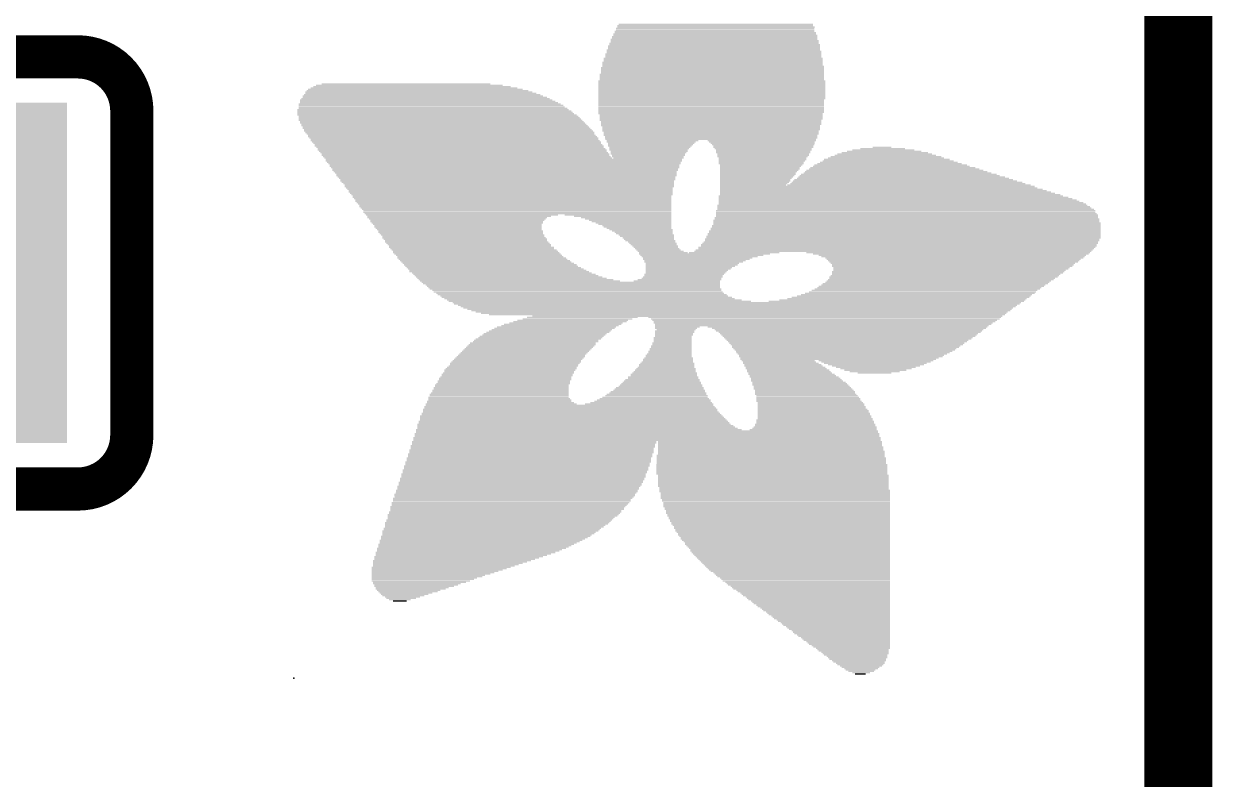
# Model space of a CAD drawing. Extents: x -11.4 to 33.1, y -5.3 to 41.1.
# Drawn here: x 20.07 to 25.65, y 13.62 to 17.17 of the extents above; entities that cross this region are included whole.
import ezdxf

# ---------------------------------------------------------------- set-up
doc = ezdxf.new("R2010")
doc.units = 0
for name, color, linetype in [('1', 12, 'CONTINUOUS'), ('16', 132, 'CONTINUOUS'), ('20', 53, 'CONTINUOUS'), ('21', 40, 'CONTINUOUS'), ('23', 40, 'CONTINUOUS'), ('47', 253, 'CONTINUOUS')]:
    doc.layers.add(name, color=color, linetype=linetype)

# ---------------------------------------------------------------- blocks, each defined once
blk = doc.blocks.new('RECT')
blk.add_solid([(-0.5, -0.5), (0.5, -0.5), (-0.5, 0.5), (0.5, 0.5)])

msp = doc.modelspace()

# ---------------------------------------------------------------- linework, layer by layer
at = {"layer": '1', "const_width": 0.254}
msp.add_lwpolyline([(25.527, 27.94), (25.527, 0)], dxfattribs=at)
at = {"layer": '16', "const_width": 0.254}
msp.add_lwpolyline([(25.527, 27.94), (25.527, 0)], dxfattribs=at)
at = {"layer": '20'}
msp.add_line((25.4, 2.54), (25.4, 25.4), dxfattribs=at)
at = {"layer": '21', "const_width": 0.2032}
for points in [[(16.256, 17.018), (20.32, 17.018)], [(20.574, 15.24), (20.574, 16.764)], [(20.32, 14.986), (16.256, 14.986)]]:
    msp.add_lwpolyline(points, dxfattribs=at)
at = {"layer": '21'}
for points, const_width in [([(20.574, 16.764, 0.4142), (20.32, 17.018)], 0.2032), ([(20.32, 17.0688, 1), (20.32, 16.9672)], 0.1016), ([(20.32, 16.9672, 1), (20.32, 17.0688)], 0.1016), ([(20.6248, 16.764, 1), (20.5232, 16.764)], 0.1016), ([(20.5232, 16.764, 1), (20.6248, 16.764)], 0.1016), ([(20.32, 14.986, 0.4142), (20.574, 15.24)], 0.2032), ([(20.6248, 15.24, 1), (20.5232, 15.24)], 0.1016), ([(20.5232, 15.24, 1), (20.6248, 15.24)], 0.1016), ([(20.32, 15.0368, 1), (20.32, 14.9352)], 0.1016), ([(20.32, 14.9352, 1), (20.32, 15.0368)], 0.1016)]:
    msp.add_lwpolyline(points, format="xyb", dxfattribs=dict(at, const_width=const_width))
at = {"layer": '23'}
msp.add_point((21.336, 14.097), dxfattribs=at)
at = {"layer": '47', "const_width": 0.13}
msp.add_lwpolyline([(25.4, 12.954), (25.4, 40.685)], dxfattribs=at)

# ---------------------------------------------------------------- block references
at = {"layer": '1', "xscale": 1.1684, "yscale": 1.6002}
msp.add_blockref('RECT', (19.685, 16.002), dxfattribs=at)
at = {"layer": '21'}
for p, xscale, yscale in [((23.3172, 17.164), 0.9208, 0.0063), ((23.3204, 17.1577), 0.9271, 0.0064), ((23.3204, 17.1704), 0.9144, 0.0064), ((23.3109, 17.1006), 0.9715, 0.0063), ((23.314, 17.1133), 0.9652, 0.0063), ((23.314, 17.1069), 0.9652, 0.0064), ((23.3141, 17.1259), 0.9525, 0.0063), ((23.3172, 17.1196), 0.9588, 0.0064), ((23.314, 17.1387), 0.9398, 0.0063), ((23.3172, 17.1323), 0.9462, 0.0064), ((23.3172, 17.1514), 0.9334, 0.0063), ((23.3172, 17.145), 0.9334, 0.0064), ((23.3077, 17.0497), 1.0033, 0.0063), ((23.3109, 17.0434), 1.0097, 0.0064), ((23.3109, 17.0688), 0.9969, 0.0064), ((23.3109, 17.0625), 0.9969, 0.0063), ((23.3109, 17.0561), 0.9969, 0.0064), ((23.314, 17.0752), 0.9906, 0.0063), ((23.3109, 17.0815), 0.9843, 0.0064), ((23.3141, 17.0942), 0.9779, 0.0064), ((23.3141, 17.0878), 0.9779, 0.0063), ((23.3045, 16.9926), 1.035, 0.0064), ((23.3045, 16.9863), 1.035, 0.0063), ((23.3077, 17.0116), 1.0287, 0.0063), ((23.3077, 17.0053), 1.0287, 0.0064), ((23.3077, 16.999), 1.0287, 0.0063), ((23.3077, 17.0307), 1.016, 0.0064), ((23.3077, 17.0244), 1.016, 0.0063), ((23.3077, 17.018), 1.016, 0.0064), ((23.3109, 17.0371), 1.0097, 0.0063), ((23.3013, 16.9354), 1.0541, 0.0063), ((23.3013, 16.9291), 1.0541, 0.0064), ((23.3045, 16.9672), 1.0478, 0.0064), ((23.3045, 16.9609), 1.0478, 0.0063), ((23.3045, 16.9545), 1.0478, 0.0064), ((23.3045, 16.9482), 1.0478, 0.0063), ((23.3045, 16.9418), 1.0478, 0.0064), ((23.3045, 16.9799), 1.035, 0.0064), ((23.3077, 16.9735), 1.0414, 0.0063), ((21.8917, 16.8783), 0.9271, 0.0064), ((21.8789, 16.8847), 0.8763, 0.0063), ((21.8631, 16.891), 0.7937, 0.0064), ((23.3013, 16.9037), 1.0668, 0.0064), ((23.3013, 16.8973), 1.0668, 0.0063), ((23.3013, 16.891), 1.0668, 0.0064), ((23.3013, 16.8847), 1.0668, 0.0063), ((23.3013, 16.8783), 1.0668, 0.0064), ((23.3013, 16.9228), 1.0541, 0.0063), ((23.3013, 16.9164), 1.0541, 0.0064), ((23.3013, 16.9101), 1.0541, 0.0063), ((21.9551, 16.8211), 1.1684, 0.0063), ((21.9425, 16.8339), 1.1303, 0.0063), ((21.952, 16.8275), 1.1493, 0.0064), ((21.9393, 16.8402), 1.1113, 0.0064), ((21.9234, 16.8529), 1.0668, 0.0064), ((21.9329, 16.8466), 1.0858, 0.0063), ((21.917, 16.8592), 1.0414, 0.0063), ((21.9075, 16.8656), 1.0096, 0.0064), ((21.9012, 16.872), 0.9715, 0.0063), ((23.3013, 16.872), 1.0668, 0.0063), ((23.3013, 16.8656), 1.0668, 0.0064), ((23.3013, 16.8592), 1.0668, 0.0063), ((23.3013, 16.8529), 1.0668, 0.0064), ((23.3013, 16.8466), 1.0668, 0.0063), ((23.3013, 16.8402), 1.0668, 0.0064), ((23.3013, 16.8339), 1.0668, 0.0063), ((23.3013, 16.8275), 1.0668, 0.0064), ((23.3013, 16.8211), 1.0668, 0.0063), ((21.9964, 16.764), 1.289, 0.0064), ((21.9901, 16.7704), 1.2763, 0.0063), ((21.9742, 16.7958), 1.2319, 0.0063), ((21.9805, 16.7894), 1.2446, 0.0064), ((21.9837, 16.783), 1.251, 0.0063), ((21.9901, 16.7767), 1.2637, 0.0064), ((21.9583, 16.8148), 1.1874, 0.0064), ((21.971, 16.8021), 1.2128, 0.0064), ((21.9647, 16.8085), 1.2001, 0.0063), ((23.2981, 16.8148), 1.0605, 0.0064), ((23.2981, 16.8085), 1.0605, 0.0063), ((23.2981, 16.8021), 1.0605, 0.0064), ((23.2981, 16.7958), 1.0605, 0.0063), ((23.2981, 16.7894), 1.0605, 0.0064), ((23.2981, 16.783), 1.0605, 0.0063), ((23.2981, 16.7767), 1.0605, 0.0064), ((23.2981, 16.7704), 1.0605, 0.0063), ((23.2981, 16.764), 1.0605, 0.0064), ((21.9996, 16.7577), 1.2954, 0.0063), ((22.0091, 16.7449), 1.3144, 0.0063), ((22.0028, 16.7513), 1.3017, 0.0064), ((22.0155, 16.7386), 1.3145, 0.0064), ((22.0186, 16.7323), 1.3208, 0.0063), ((22.0218, 16.7259), 1.3272, 0.0064), ((22.025, 16.7196), 1.3335, 0.0063), ((22.0313, 16.7132), 1.3335, 0.0064), ((22.0345, 16.7068), 1.3398, 0.0063), ((23.2981, 16.7577), 1.0605, 0.0063), ((23.295, 16.7513), 1.0541, 0.0064), ((23.2981, 16.7449), 1.0477, 0.0063), ((23.2981, 16.7386), 1.0477, 0.0064), ((23.2981, 16.7323), 1.0477, 0.0063), ((23.2981, 16.7259), 1.0477, 0.0064), ((23.295, 16.7196), 1.0414, 0.0063), ((23.2981, 16.7132), 1.0351, 0.0064), ((23.2981, 16.7068), 1.0351, 0.0063), ((22.044, 16.6942), 1.3462, 0.0063), ((22.0409, 16.7005), 1.3399, 0.0064), ((22.0504, 16.6878), 1.3462, 0.0064), ((22.0536, 16.6815), 1.3525, 0.0063), ((22.0599, 16.6751), 1.3526, 0.0064), ((22.0631, 16.6687), 1.3589, 0.0063), ((22.0694, 16.6624), 1.3589, 0.0064), ((22.0726, 16.6561), 1.3526, 0.0063), ((22.079, 16.6497), 1.3525, 0.0064), ((23.2981, 16.7005), 1.0351, 0.0064), ((23.295, 16.6942), 1.0287, 0.0063), ((23.2981, 16.6878), 1.0223, 0.0064), ((23.2981, 16.6815), 1.0223, 0.0063), ((23.2981, 16.6751), 1.0223, 0.0064), ((23.295, 16.6687), 1.016, 0.0063), ((23.2981, 16.6624), 1.0097, 0.0064), ((23.2981, 16.6561), 1.0097, 0.0063), ((23.295, 16.6497), 1.0033, 0.0064), ((22.0822, 16.6434), 1.3589, 0.0063), ((22.0885, 16.637), 1.3589, 0.0064), ((22.0917, 16.6306), 1.3525, 0.0063), ((22.0949, 16.6243), 1.3589, 0.0064), ((22.1012, 16.618), 1.3589, 0.0063), ((22.1044, 16.6116), 1.3525, 0.0064), ((22.1107, 16.6053), 1.3526, 0.0063), ((22.1138, 16.5989), 1.3589, 0.0064), ((23.2981, 16.6434), 0.9969, 0.0063), ((23.2981, 16.637), 0.9969, 0.0064), ((23.295, 16.6306), 0.9906, 0.0063), ((23.0219, 16.6243), 0.4318, 0.0064), ((23.0156, 16.618), 0.4191, 0.0063), ((23.0156, 16.6116), 0.4064, 0.0064), ((23.0124, 16.6053), 0.4, 0.0063), ((23.0093, 16.5989), 0.3937, 0.0064), ((23.5363, 16.6243), 0.508, 0.0064), ((23.5363, 16.618), 0.4953, 0.0063), ((23.5395, 16.6116), 0.4889, 0.0064), ((23.5426, 16.6053), 0.4826, 0.0063), ((23.5427, 16.5989), 0.4699, 0.0064), ((22.1171, 16.5925), 1.3525, 0.0063), ((22.1234, 16.5862), 1.3526, 0.0064), ((22.1266, 16.5799), 1.3589, 0.0063), ((22.1298, 16.5735), 1.3525, 0.0064), ((22.1361, 16.5672), 1.3526, 0.0063), ((22.1425, 16.5608), 1.3525, 0.0064), ((22.1425, 16.5544), 1.3525, 0.0063), ((22.1488, 16.5481), 1.3526, 0.0064), ((22.1552, 16.5418), 1.3525, 0.0063), ((23.0092, 16.5925), 0.381, 0.0063), ((23.0061, 16.5862), 0.3747, 0.0064), ((23.0029, 16.5799), 0.3683, 0.0063), ((23.0029, 16.5672), 0.3556, 0.0063), ((22.9997, 16.5608), 0.3492, 0.0064), ((23.0061, 16.5735), 0.3619, 0.0064), ((22.9997, 16.5481), 0.3366, 0.0064), ((23.0029, 16.5544), 0.3429, 0.0063), ((23.0029, 16.5418), 0.3302, 0.0063), ((23.5427, 16.5925), 0.4699, 0.0063), ((23.5426, 16.5862), 0.4572, 0.0064), ((23.5458, 16.5799), 0.4508, 0.0063), ((23.5427, 16.5735), 0.4445, 0.0064), ((23.5427, 16.5672), 0.4445, 0.0063), ((23.5426, 16.5608), 0.4318, 0.0064), ((23.5426, 16.5544), 0.4318, 0.0063), ((23.5395, 16.5481), 0.4255, 0.0064), ((23.5395, 16.5418), 0.4127, 0.0063), ((24.1205, 16.5418), 0.5461, 0.0063), ((24.1205, 16.5481), 0.5207, 0.0064), ((24.1173, 16.5544), 0.4762, 0.0063), ((24.1142, 16.5608), 0.4445, 0.0064), ((24.1141, 16.5672), 0.4064, 0.0063), ((24.111, 16.5735), 0.3493, 0.0064), ((24.1078, 16.5799), 0.2921, 0.0063), ((24.1046, 16.5862), 0.2096, 0.0064), ((24.1014, 16.5925), 0.0889, 0.0063), ((22.3234, 16.5354), 1.6764, 0.0064), ((22.3234, 16.5291), 1.6764, 0.0063), ((22.3235, 16.5227), 1.6637, 0.0064), ((22.3266, 16.5163), 1.6574, 0.0063), ((22.3266, 16.51), 1.6446, 0.0064), ((22.3266, 16.5037), 1.6446, 0.0063), ((22.3298, 16.4973), 1.6383, 0.0064), ((22.3298, 16.491), 1.6256, 0.0063), ((22.3298, 16.4846), 1.6256, 0.0064), ((23.5395, 16.5354), 0.4127, 0.0064), ((23.5363, 16.5291), 0.4064, 0.0063), ((23.5331, 16.5227), 0.4, 0.0064), ((23.5331, 16.5163), 0.4, 0.0063), ((23.5331, 16.51), 0.3874, 0.0064), ((23.5299, 16.5037), 0.381, 0.0063), ((23.5267, 16.4973), 0.3747, 0.0064), ((23.5267, 16.491), 0.3747, 0.0063), ((23.5236, 16.4846), 0.3683, 0.0064), ((24.1618, 16.4846), 0.8319, 0.0064), ((24.1586, 16.491), 0.8001, 0.0063), ((24.1523, 16.4973), 0.7747, 0.0064), ((24.1459, 16.5037), 0.7366, 0.0063), ((24.1427, 16.51), 0.7176, 0.0064), ((24.1364, 16.5163), 0.6795, 0.0063), ((24.1332, 16.5227), 0.6477, 0.0064), ((24.13, 16.5291), 0.616, 0.0063), ((24.1237, 16.5354), 0.5905, 0.0064), ((22.3298, 16.4782), 1.6129, 0.0063), ((22.333, 16.4719), 1.6065, 0.0064), ((22.3361, 16.4656), 1.6002, 0.0063), ((22.3361, 16.4592), 1.6002, 0.0064), ((22.3361, 16.4529), 1.5875, 0.0063), ((22.3393, 16.4465), 1.5812, 0.0064), ((22.3425, 16.4401), 1.5748, 0.0063), ((22.3393, 16.4338), 1.5684, 0.0064), ((22.3424, 16.4275), 1.5621, 0.0063), ((23.5204, 16.4782), 0.362, 0.0063), ((23.5172, 16.4719), 0.3556, 0.0064), ((23.5172, 16.4656), 0.3556, 0.0063), ((23.5141, 16.4592), 0.3493, 0.0064), ((23.5109, 16.4529), 0.3429, 0.0063), ((23.5077, 16.4465), 0.3366, 0.0064), ((23.5045, 16.4401), 0.3302, 0.0063), ((23.5045, 16.4338), 0.3302, 0.0064), ((23.5014, 16.4275), 0.3239, 0.0063), ((24.2189, 16.4275), 1.0858, 0.0063), ((24.2094, 16.4338), 1.0541, 0.0064), ((24.2031, 16.4401), 1.0287, 0.0063), ((24.1999, 16.4465), 0.9969, 0.0064), ((24.1935, 16.4529), 0.9716, 0.0063), ((24.184, 16.4592), 0.9398, 0.0064), ((24.1808, 16.4656), 0.9208, 0.0063), ((24.1745, 16.4719), 0.8827, 0.0064), ((24.1681, 16.4782), 0.8572, 0.0063), ((22.3457, 16.4211), 1.5557, 0.0064), ((22.3488, 16.4148), 1.5494, 0.0063), ((22.3488, 16.4084), 1.5494, 0.0064), ((22.3489, 16.402), 1.5367, 0.0063), ((22.352, 16.3957), 1.5304, 0.0064), ((22.3552, 16.3894), 1.524, 0.0063), ((22.3552, 16.383), 1.524, 0.0064), ((22.3584, 16.3767), 1.5177, 0.0063), ((22.3616, 16.3703), 1.5113, 0.0064), ((23.4982, 16.4211), 0.3175, 0.0064), ((23.495, 16.4148), 0.3112, 0.0063), ((24.0792, 16.4084), 1.4796, 0.0064), ((24.0856, 16.402), 1.4923, 0.0063), ((24.0983, 16.3957), 1.5177, 0.0064), ((24.1078, 16.3894), 1.5367, 0.0063), ((24.1173, 16.383), 1.5558, 0.0064), ((24.1268, 16.3767), 1.5748, 0.0063), ((24.1395, 16.3703), 1.6002, 0.0064), ((24.2284, 16.4148), 1.143, 0.0063), ((24.222, 16.4211), 1.1049, 0.0064), ((22.3615, 16.3639), 1.4986, 0.0063), ((22.3615, 16.3576), 1.4986, 0.0064), ((22.3647, 16.3513), 1.4922, 0.0063), ((22.3679, 16.3449), 1.4859, 0.0064), ((22.3679, 16.3386), 1.4859, 0.0063), ((22.3711, 16.3322), 1.4795, 0.0064), ((22.3742, 16.3258), 1.4732, 0.0063), ((22.3774, 16.3195), 1.4668, 0.0064), ((24.1967, 16.3195), 1.7399, 0.0064), ((24.1427, 16.3639), 1.6192, 0.0063), ((24.1554, 16.3576), 1.6446, 0.0064), ((24.165, 16.3513), 1.6637, 0.0063), ((24.1745, 16.3449), 1.6827, 0.0064), ((24.1808, 16.3386), 1.6954, 0.0063), ((24.1904, 16.3322), 1.7145, 0.0064), ((24.1967, 16.3258), 1.7272, 0.0063), ((22.3774, 16.3132), 1.4668, 0.0063), ((22.3805, 16.3068), 1.4605, 0.0064), ((22.3838, 16.3005), 1.4541, 0.0063), ((22.3869, 16.2941), 1.4478, 0.0064), ((22.3869, 16.2877), 1.4478, 0.0063), ((22.3901, 16.2814), 1.4414, 0.0064), ((22.1266, 16.2751), 0.9017, 0.0063), ((22.1139, 16.2687), 0.8636, 0.0064), ((22.1044, 16.2624), 0.8445, 0.0063), ((22.86, 16.2751), 0.5016, 0.0063), ((22.8822, 16.2687), 0.4572, 0.0064), ((22.8981, 16.2624), 0.4254, 0.0063), ((24.2157, 16.2624), 1.8034, 0.0063), ((24.2157, 16.2814), 1.7907, 0.0064), ((24.2126, 16.2941), 1.7843, 0.0064), ((24.2126, 16.2877), 1.7843, 0.0063), ((24.2189, 16.2751), 1.797, 0.0063), ((24.2189, 16.2687), 1.797, 0.0064), ((24.203, 16.3132), 1.7526, 0.0063), ((24.2062, 16.3068), 1.759, 0.0064), ((24.2126, 16.3005), 1.7717, 0.0063), ((22.1044, 16.256), 0.8319, 0.0064), ((22.1044, 16.2496), 0.8191, 0.0063), ((22.1012, 16.2433), 0.8128, 0.0064), ((22.1044, 16.237), 0.8065, 0.0063), ((22.1044, 16.2306), 0.7937, 0.0064), ((22.1075, 16.2243), 0.7874, 0.0063), ((22.1075, 16.2179), 0.7874, 0.0064), ((22.1107, 16.2115), 0.781, 0.0063), ((22.1138, 16.2052), 0.7747, 0.0064), ((22.9076, 16.256), 0.4064, 0.0064), ((22.9171, 16.2496), 0.3873, 0.0063), ((22.9235, 16.2433), 0.3746, 0.0064), ((22.933, 16.237), 0.3556, 0.0063), ((22.9394, 16.2306), 0.3429, 0.0064), ((22.9489, 16.2243), 0.3238, 0.0063), ((22.952, 16.2179), 0.3175, 0.0064), ((22.9584, 16.2115), 0.3048, 0.0063), ((22.968, 16.2052), 0.2985, 0.0064), ((24.2126, 16.2115), 1.8351, 0.0063), ((24.2126, 16.2052), 1.8351, 0.0064), ((24.2157, 16.2243), 1.8288, 0.0063), ((24.2157, 16.2179), 1.8288, 0.0064), ((24.2157, 16.2496), 1.8161, 0.0063), ((24.2157, 16.2433), 1.8161, 0.0064), ((24.2189, 16.237), 1.8224, 0.0063), ((24.2189, 16.2306), 1.8224, 0.0064), ((24.2189, 16.256), 1.8098, 0.0064), ((22.1203, 16.1989), 0.7747, 0.0063), ((22.1203, 16.1925), 0.7747, 0.0064), ((22.1234, 16.1862), 0.7684, 0.0063), ((22.1298, 16.1798), 0.7683, 0.0064), ((22.1329, 16.1735), 0.762, 0.0063), ((22.1361, 16.1671), 0.7684, 0.0064), ((22.1425, 16.1608), 0.7683, 0.0063), ((22.1456, 16.1544), 0.762, 0.0064), ((22.1488, 16.1481), 0.7684, 0.0063), ((22.9743, 16.1989), 0.2858, 0.0063), ((22.9807, 16.1925), 0.2731, 0.0064), ((22.9839, 16.1862), 0.2667, 0.0063), ((22.9933, 16.1798), 0.2603, 0.0064), ((22.9965, 16.1735), 0.254, 0.0063), ((23.0029, 16.1671), 0.2413, 0.0064), ((23.0061, 16.1608), 0.2349, 0.0063), ((23.0124, 16.1544), 0.235, 0.0064), ((23.0188, 16.1481), 0.2223, 0.0063), ((24.1903, 16.1481), 1.8542, 0.0063), ((24.1967, 16.1608), 1.8542, 0.0063), ((24.1967, 16.1544), 1.8542, 0.0064), ((24.203, 16.1735), 1.8542, 0.0063), ((24.203, 16.1671), 1.8542, 0.0064), ((24.2062, 16.1862), 1.8478, 0.0063), ((24.2062, 16.1798), 1.8478, 0.0064), ((24.2094, 16.1989), 1.8415, 0.0063), ((24.2094, 16.1925), 1.8415, 0.0064), ((22.1552, 16.1417), 0.7683, 0.0064), ((22.1615, 16.1354), 0.7684, 0.0063), ((22.1647, 16.129), 0.762, 0.0064), ((22.1711, 16.1227), 0.7747, 0.0063), ((22.1742, 16.1163), 0.7684, 0.0064), ((22.1837, 16.11), 0.7747, 0.0063), ((22.19, 16.1036), 0.7747, 0.0064), ((22.1933, 16.0973), 0.7811, 0.0063), ((22.1996, 16.0909), 0.781, 0.0064), ((23.0251, 16.1417), 0.2222, 0.0064), ((23.0282, 16.1354), 0.2159, 0.0063), ((23.0347, 16.129), 0.2159, 0.0064), ((23.0378, 16.1227), 0.2096, 0.0063), ((23.0442, 16.1163), 0.2095, 0.0064), ((23.0505, 16.11), 0.2096, 0.0063), ((23.0601, 16.1036), 0.2159, 0.0064), ((23.0727, 16.0973), 0.2286, 0.0063), ((23.2664, 16.0909), 0.616, 0.0064), ((23.4061, 16.0973), 0.4254, 0.0063), ((24.1523, 16.1036), 1.8669, 0.0064), ((24.1586, 16.11), 1.8669, 0.0063), ((24.1713, 16.1227), 1.8669, 0.0063), ((24.1681, 16.1163), 1.8606, 0.0064), ((24.1808, 16.1354), 1.8606, 0.0063), ((24.1808, 16.129), 1.8606, 0.0064), ((24.1872, 16.1417), 1.8605, 0.0064), ((24.4125, 16.0973), 1.3335, 0.0063), ((24.4253, 16.0909), 1.2954, 0.0064), ((22.206, 16.0846), 0.7811, 0.0063), ((22.2123, 16.0782), 0.781, 0.0064), ((22.2187, 16.0719), 0.7937, 0.0063), ((22.225, 16.0655), 0.7938, 0.0064), ((22.2346, 16.0592), 0.8001, 0.0063), ((22.2409, 16.0528), 0.8001, 0.0064), ((22.2504, 16.0465), 0.8064, 0.0063), ((22.2599, 16.0401), 0.8128, 0.0064), ((23.2537, 16.0846), 0.5778, 0.0063), ((23.2442, 16.0782), 0.5461, 0.0064), ((23.2283, 16.0655), 0.5016, 0.0064), ((23.2347, 16.0719), 0.5143, 0.0063), ((23.2219, 16.0592), 0.4763, 0.0063), ((23.2156, 16.0528), 0.4636, 0.0064), ((23.2093, 16.0465), 0.4381, 0.0063), ((23.2061, 16.0401), 0.4318, 0.0064), ((24.4317, 16.0846), 1.2573, 0.0063), ((24.4348, 16.0782), 1.2382, 0.0064), ((24.4412, 16.0719), 1.2129, 0.0063), ((24.438, 16.0655), 1.1938, 0.0064), ((24.438, 16.0592), 1.1811, 0.0063), ((24.438, 16.0528), 1.1684, 0.0064), ((24.4348, 16.0465), 1.1494, 0.0063), ((24.4348, 16.0401), 1.1366, 0.0064), ((22.2663, 16.0338), 0.8128, 0.0063), ((22.2758, 16.0274), 0.8192, 0.0064), ((22.2854, 16.0211), 0.8255, 0.0063), ((22.2949, 16.0147), 0.8319, 0.0064), ((22.3012, 16.0084), 0.8446, 0.0063), ((22.3139, 16.002), 0.8446, 0.0064), ((22.3266, 15.9957), 0.8572, 0.0063), ((22.3361, 15.9893), 0.8636, 0.0064), ((22.3489, 15.983), 0.8763, 0.0063), ((23.1648, 15.983), 0.3746, 0.0063), ((23.1712, 15.9957), 0.3747, 0.0063), ((23.168, 15.9893), 0.3683, 0.0064), ((23.1838, 16.0147), 0.3873, 0.0064), ((23.1998, 16.0338), 0.4191, 0.0063), ((23.1934, 16.0274), 0.4064, 0.0064), ((23.1902, 16.0211), 0.4, 0.0063), ((23.1807, 16.0084), 0.381, 0.0063), ((23.1775, 16.002), 0.3746, 0.0064), ((24.3904, 15.983), 1.0731, 0.0063), ((24.3967, 15.9893), 1.0732, 0.0064), ((24.4126, 16.0084), 1.0922, 0.0063), ((24.4094, 16.002), 1.0858, 0.0064), ((24.4317, 16.0338), 1.1303, 0.0063), ((24.4031, 15.9957), 1.0731, 0.0063), ((24.4285, 16.0274), 1.1113, 0.0064), ((24.4253, 16.0211), 1.1049, 0.0063), ((24.4189, 16.0147), 1.0922, 0.0064), ((22.3615, 15.9766), 0.889, 0.0064), ((22.3806, 15.9703), 0.9144, 0.0063), ((22.3996, 15.9639), 0.9398, 0.0064), ((22.6378, 15.9576), 1.4033, 0.0063), ((22.6409, 15.9512), 1.397, 0.0064), ((22.6472, 15.9449), 1.3843, 0.0063), ((22.6505, 15.9385), 1.3779, 0.0064), ((22.6536, 15.9322), 1.3716, 0.0063), ((22.66, 15.9258), 1.3716, 0.0064), ((23.1362, 15.9639), 0.4064, 0.0064), ((23.149, 15.9703), 0.3937, 0.0063), ((23.1585, 15.9766), 0.3747, 0.0064), ((24.3142, 15.9258), 1.0605, 0.0064), ((24.3237, 15.9322), 1.0541, 0.0063), ((24.3332, 15.9385), 1.0604, 0.0064), ((24.3428, 15.9449), 1.0541, 0.0063), ((24.3523, 15.9512), 1.0605, 0.0064), ((24.3618, 15.9576), 1.0541, 0.0063), ((24.3681, 15.9639), 1.0541, 0.0064), ((24.3777, 15.9703), 1.0605, 0.0063), ((24.384, 15.9766), 1.0604, 0.0064), ((22.6664, 15.9195), 1.3589, 0.0063), ((22.6727, 15.9131), 1.3589, 0.0064), ((22.6822, 15.9068), 1.3526, 0.0063), ((22.6918, 15.9004), 1.3589, 0.0064), ((22.7013, 15.8941), 1.3525, 0.0063), ((22.714, 15.8877), 1.3653, 0.0064), ((22.7266, 15.8814), 1.3653, 0.0063), ((22.7489, 15.875), 1.3843, 0.0064), ((22.7743, 15.8687), 1.4224, 0.0063), ((24.1681, 15.8687), 1.2002, 0.0063), ((24.1967, 15.875), 1.1557, 0.0064), ((24.2189, 15.8814), 1.124, 0.0063), ((24.2348, 15.8877), 1.1176, 0.0064), ((24.2507, 15.8941), 1.0985, 0.0063), ((24.2634, 15.9004), 1.0859, 0.0064), ((24.2793, 15.9068), 1.0795, 0.0063), ((24.2919, 15.9131), 1.0668, 0.0064), ((24.3015, 15.9195), 1.0605, 0.0063), ((23.4188, 15.8623), 2.6734, 0.0064), ((23.4188, 15.8559), 2.6606, 0.0063), ((23.422, 15.8496), 2.6289, 0.0064), ((23.4252, 15.8433), 2.6099, 0.0063), ((23.4252, 15.8369), 2.5845, 0.0064), ((23.4315, 15.8306), 2.559, 0.0063), ((23.4379, 15.8242), 2.5337, 0.0064), ((23.4411, 15.8178), 2.5019, 0.0063), ((23.4505, 15.8115), 2.4701, 0.0064), ((23.4665, 15.8052), 2.4257, 0.0063), ((22.5997, 15.7607), 0.5525, 0.0064), ((22.6155, 15.7671), 0.5334, 0.0063), ((22.6346, 15.7734), 0.5334, 0.0064), ((22.6472, 15.7797), 0.5207, 0.0063), ((22.6695, 15.7861), 0.5144, 0.0064), ((22.6918, 15.7925), 0.5207, 0.0063), ((23.5617, 15.7988), 2.2098, 0.0064), ((23.8316, 15.7925), 1.6573, 0.0063), ((23.8347, 15.7861), 1.6383, 0.0064), ((23.8316, 15.7797), 1.6193, 0.0063), ((23.8252, 15.7671), 1.5938, 0.0063), ((23.8316, 15.7734), 1.6065, 0.0064), ((23.8252, 15.7607), 1.5812, 0.0064), ((22.5012, 15.7035), 0.5842, 0.0063), ((22.5108, 15.7099), 0.5779, 0.0064), ((22.5171, 15.7163), 0.5778, 0.0063), ((22.5298, 15.7226), 0.5778, 0.0064), ((22.5394, 15.729), 0.5715, 0.0063), ((22.5489, 15.7353), 0.5651, 0.0064), ((22.5616, 15.7416), 0.5651, 0.0063), ((22.5711, 15.748), 0.5588, 0.0064), ((22.587, 15.7544), 0.5525, 0.0063), ((23.8189, 15.7544), 1.5685, 0.0063), ((23.1394, 15.748), 0.2096, 0.0064), ((23.1331, 15.7416), 0.1969, 0.0063), ((23.1267, 15.729), 0.1842, 0.0063), ((23.1267, 15.7226), 0.1842, 0.0064), ((23.1235, 15.7163), 0.1778, 0.0063), ((23.1235, 15.7099), 0.1778, 0.0064), ((23.1204, 15.7035), 0.1715, 0.0063), ((23.1331, 15.7353), 0.1841, 0.0064), ((23.9395, 15.748), 1.3144, 0.0064), ((23.9459, 15.7416), 1.2891, 0.0063), ((23.9459, 15.7353), 1.2637, 0.0064), ((23.9459, 15.729), 1.2509, 0.0063), ((23.949, 15.7226), 1.2319, 0.0064), ((23.9459, 15.7163), 1.2129, 0.0063), ((23.9459, 15.7099), 1.2001, 0.0064), ((23.9459, 15.7035), 1.1875, 0.0063), ((22.4378, 15.6464), 0.5969, 0.0064), ((22.4441, 15.6528), 0.5969, 0.0063), ((22.4505, 15.6591), 0.5969, 0.0064), ((22.4567, 15.6654), 0.5969, 0.0063), ((22.46, 15.6718), 0.5905, 0.0064), ((22.4727, 15.6782), 0.5905, 0.0063), ((22.4758, 15.6845), 0.5842, 0.0064), ((22.4854, 15.6909), 0.5905, 0.0063), ((22.4949, 15.6972), 0.5842, 0.0064), ((23.1076, 15.6464), 0.1969, 0.0064), ((23.1109, 15.6591), 0.1905, 0.0064), ((23.1109, 15.6528), 0.1905, 0.0063), ((23.114, 15.6718), 0.1842, 0.0064), ((23.114, 15.6654), 0.1842, 0.0063), ((23.1172, 15.6972), 0.1778, 0.0064), ((23.1172, 15.6909), 0.1778, 0.0063), ((23.1172, 15.6845), 0.1778, 0.0064), ((23.1172, 15.6782), 0.1778, 0.0063), ((23.9427, 15.6972), 1.1684, 0.0064), ((23.9427, 15.6909), 1.1557, 0.0063), ((23.9395, 15.6845), 1.1366, 0.0064), ((23.9395, 15.6782), 1.124, 0.0063), ((23.9364, 15.6718), 1.1049, 0.0064), ((23.9363, 15.6654), 1.0922, 0.0063), ((23.93, 15.6528), 1.0668, 0.0063), ((23.9332, 15.6591), 1.0731, 0.0064), ((23.9268, 15.6464), 1.0478, 0.0064), ((22.3838, 15.5893), 0.6033, 0.0063), ((22.3901, 15.5956), 0.6032, 0.0064), ((22.3965, 15.602), 0.6033, 0.0063), ((22.4028, 15.6083), 0.6032, 0.0064), ((22.406, 15.6147), 0.5969, 0.0063), ((22.4123, 15.621), 0.5969, 0.0064), ((22.4186, 15.6274), 0.5969, 0.0063), ((22.4251, 15.6337), 0.5969, 0.0064), ((22.4314, 15.6401), 0.5969, 0.0063), ((23.095, 15.5956), 0.2349, 0.0064), ((23.095, 15.5893), 0.2349, 0.0063), ((23.0981, 15.602), 0.2286, 0.0063), ((23.0982, 15.6147), 0.2159, 0.0063), ((23.0982, 15.6083), 0.2159, 0.0064), ((23.1013, 15.621), 0.2096, 0.0064), ((23.1045, 15.6337), 0.2032, 0.0064), ((23.1045, 15.6274), 0.2032, 0.0063), ((23.1076, 15.6401), 0.1969, 0.0063), ((23.9268, 15.6401), 1.035, 0.0063), ((23.9236, 15.6337), 1.016, 0.0064), ((23.9173, 15.6274), 1.0033, 0.0063), ((23.9141, 15.621), 0.9842, 0.0064), ((23.9109, 15.6147), 0.9652, 0.0063), ((23.9078, 15.6083), 0.9589, 0.0064), ((23.9014, 15.602), 0.9334, 0.0063), ((23.8951, 15.5956), 0.9207, 0.0064), ((23.6125, 15.5893), 0.3429, 0.0063), ((24.0729, 15.5893), 0.5397, 0.0063), ((22.3457, 15.5321), 0.6159, 0.0064), ((22.352, 15.5448), 0.616, 0.0064), ((22.3488, 15.5385), 0.6096, 0.0063), ((22.3584, 15.5512), 0.6159, 0.0063), ((22.3615, 15.5575), 0.6096, 0.0064), ((22.3679, 15.5639), 0.6096, 0.0063), ((22.3742, 15.5766), 0.6096, 0.0063), ((22.3711, 15.5702), 0.6033, 0.0064), ((22.3806, 15.5829), 0.6096, 0.0064), ((23.0791, 15.5321), 0.3048, 0.0064), ((23.0791, 15.5385), 0.2921, 0.0063), ((23.0823, 15.5448), 0.2857, 0.0064), ((23.0854, 15.5512), 0.2794, 0.0063), ((23.0855, 15.5575), 0.2667, 0.0064), ((23.0886, 15.5702), 0.2604, 0.0064), ((23.0886, 15.5639), 0.2604, 0.0063), ((23.0918, 15.5766), 0.254, 0.0063), ((23.0918, 15.5829), 0.2413, 0.0064), ((23.6189, 15.5829), 0.3429, 0.0064), ((23.6252, 15.5766), 0.3556, 0.0063), ((23.6347, 15.5702), 0.362, 0.0064), ((23.6379, 15.5639), 0.3683, 0.0063), ((23.6474, 15.5575), 0.3746, 0.0064), ((23.6506, 15.5512), 0.381, 0.0063), ((23.6601, 15.5448), 0.3874, 0.0064), ((23.6633, 15.5385), 0.3937, 0.0063), ((23.6697, 15.5321), 0.3937, 0.0064), ((24.0729, 15.5829), 0.5143, 0.0064), ((24.0697, 15.5766), 0.4826, 0.0063), ((24.0729, 15.5702), 0.4509, 0.0064), ((24.0729, 15.5639), 0.4127, 0.0063), ((24.0729, 15.5575), 0.3747, 0.0064), ((24.0729, 15.5512), 0.3365, 0.0063), ((24.0697, 15.5448), 0.2921, 0.0064), ((24.0665, 15.5385), 0.235, 0.0063), ((24.0665, 15.5321), 0.1588, 0.0064), ((22.3203, 15.4813), 0.6287, 0.0064), ((22.3235, 15.494), 0.6223, 0.0064), ((22.3235, 15.4877), 0.6223, 0.0063), ((22.3298, 15.5067), 0.6223, 0.0064), ((22.3298, 15.5004), 0.6223, 0.0063), ((22.333, 15.5131), 0.6159, 0.0063), ((22.3393, 15.5258), 0.616, 0.0063), ((22.3393, 15.5194), 0.616, 0.0064), ((23.0632, 15.4813), 0.3746, 0.0064), ((23.0663, 15.4877), 0.3683, 0.0063), ((23.0664, 15.494), 0.3556, 0.0064), ((23.0695, 15.5004), 0.3493, 0.0063), ((23.0727, 15.5131), 0.3302, 0.0063), ((23.0727, 15.5067), 0.3302, 0.0064), ((23.0759, 15.5258), 0.3112, 0.0063), ((23.0759, 15.5194), 0.3112, 0.0064), ((23.676, 15.5258), 0.4064, 0.0063), ((23.6823, 15.5194), 0.4064, 0.0064), ((23.6887, 15.5131), 0.4191, 0.0063), ((23.6951, 15.5067), 0.4191, 0.0064), ((23.6982, 15.5004), 0.4254, 0.0063), ((23.7014, 15.494), 0.4318, 0.0064), ((23.7109, 15.4877), 0.4382, 0.0063), ((23.7141, 15.4813), 0.4445, 0.0064), ((22.3012, 15.4305), 0.654, 0.0064), ((22.3012, 15.4242), 0.654, 0.0063), ((22.3043, 15.4369), 0.6477, 0.0063), ((22.3076, 15.4496), 0.6413, 0.0063), ((22.3076, 15.4432), 0.6413, 0.0064), ((22.3107, 15.4623), 0.635, 0.0063), ((22.3107, 15.4559), 0.635, 0.0064), ((22.3139, 15.475), 0.6286, 0.0063), ((22.3139, 15.4686), 0.6286, 0.0064), ((23.041, 15.4242), 0.4826, 0.0063), ((23.041, 15.4305), 0.4699, 0.0064), ((23.0473, 15.4369), 0.4572, 0.0063), ((23.0474, 15.4432), 0.4445, 0.0064), ((23.0537, 15.4496), 0.4318, 0.0063), ((23.0537, 15.4559), 0.4191, 0.0064), ((23.0569, 15.4623), 0.4127, 0.0063), ((23.0601, 15.4686), 0.3937, 0.0064), ((23.0632, 15.475), 0.3874, 0.0063), ((23.7172, 15.475), 0.4509, 0.0063), ((23.7236, 15.4686), 0.4508, 0.0064), ((23.7268, 15.4623), 0.4572, 0.0063), ((23.73, 15.4559), 0.4635, 0.0064), ((23.7363, 15.4496), 0.4636, 0.0063), ((23.7395, 15.4432), 0.4699, 0.0064), ((23.7395, 15.4369), 0.4699, 0.0063), ((23.7427, 15.4305), 0.4763, 0.0064), ((23.749, 15.4242), 0.4762, 0.0063), ((22.6314, 15.3734), 1.3652, 0.0063), ((22.6346, 15.367), 1.3716, 0.0064), ((22.3107, 15.3861), 0.7112, 0.0063), ((22.6314, 15.3797), 1.3526, 0.0064), ((22.3012, 15.3988), 0.6794, 0.0063), ((22.3076, 15.3924), 0.6921, 0.0064), ((22.298, 15.4178), 0.6604, 0.0064), ((22.3012, 15.4115), 0.6668, 0.0063), ((22.3043, 15.4051), 0.6731, 0.0064), ((23.0061, 15.3861), 0.6033, 0.0063), ((23.0156, 15.3924), 0.5715, 0.0064), ((23.022, 15.3988), 0.5461, 0.0063), ((23.0283, 15.4051), 0.5334, 0.0064), ((23.0314, 15.4115), 0.5143, 0.0063), ((23.0347, 15.4178), 0.4953, 0.0064), ((23.7553, 15.4115), 0.4889, 0.0063), ((23.7553, 15.4051), 0.4889, 0.0064), ((23.7522, 15.4178), 0.4826, 0.0064), ((23.7585, 15.3988), 0.4953, 0.0063), ((23.7712, 15.3734), 0.508, 0.0063), ((23.7712, 15.367), 0.508, 0.0064), ((23.7649, 15.3924), 0.4953, 0.0064), ((23.7681, 15.3861), 0.5017, 0.0063), ((23.7681, 15.3797), 0.5017, 0.0064), ((22.6409, 15.3289), 1.4224, 0.0064), ((22.6441, 15.3226), 1.4288, 0.0063), ((22.6472, 15.3162), 1.4351, 0.0064), ((22.6505, 15.3099), 1.4415, 0.0063), ((22.6378, 15.3416), 1.4033, 0.0064), ((22.641, 15.3353), 1.4097, 0.0063), ((22.6346, 15.3607), 1.3843, 0.0063), ((22.6346, 15.3543), 1.3843, 0.0064), ((22.6378, 15.348), 1.3907, 0.0063), ((23.784, 15.3099), 0.5461, 0.0063), ((23.7744, 15.3607), 0.5144, 0.0063), ((23.7839, 15.3289), 0.5334, 0.0064), ((23.7839, 15.3226), 0.5334, 0.0063), ((23.7871, 15.3162), 0.5398, 0.0064), ((23.7776, 15.3543), 0.5207, 0.0064), ((23.7776, 15.348), 0.5207, 0.0063), ((23.7808, 15.3416), 0.5271, 0.0064), ((23.7808, 15.3353), 0.5271, 0.0063), ((22.6759, 15.2654), 1.5303, 0.0064), ((22.9966, 15.2591), 2.1717, 0.0063), ((22.9966, 15.2527), 2.1717, 0.0064), ((22.6536, 15.2908), 1.4732, 0.0064), ((22.66, 15.2845), 1.4859, 0.0063), ((22.6632, 15.2781), 1.4923, 0.0064), ((22.6695, 15.2718), 1.505, 0.0063), ((22.6537, 15.2972), 1.4605, 0.0063), ((22.6505, 15.3035), 1.4541, 0.0064), ((23.7776, 15.2654), 0.5969, 0.0064), ((23.7839, 15.2718), 0.5842, 0.0063), ((23.7871, 15.2781), 0.5778, 0.0064), ((23.7871, 15.2908), 0.5652, 0.0064), ((23.7871, 15.2845), 0.5652, 0.0063), ((23.7871, 15.3035), 0.5524, 0.0064), ((23.7871, 15.2972), 0.5524, 0.0063), ((22.4663, 15.2083), 1.1494, 0.0063), ((22.4663, 15.2019), 1.1494, 0.0064), ((22.9966, 15.2273), 2.1971, 0.0064), ((22.9966, 15.221), 2.1971, 0.0063), ((22.9966, 15.2146), 2.1971, 0.0064), ((22.9965, 15.2464), 2.1844, 0.0063), ((22.9965, 15.24), 2.1844, 0.0064), ((22.9965, 15.2337), 2.1844, 0.0063), ((23.5744, 15.2083), 1.0541, 0.0063), ((23.5744, 15.2019), 1.0541, 0.0064), ((22.4473, 15.1511), 1.1493, 0.0064), ((22.4473, 15.1448), 1.1493, 0.0063), ((22.4536, 15.1702), 1.1494, 0.0063), ((22.4536, 15.1638), 1.1494, 0.0064), ((22.4536, 15.1575), 1.1494, 0.0063), ((22.4568, 15.1765), 1.143, 0.0064), ((22.46, 15.1892), 1.1493, 0.0064), ((22.46, 15.1829), 1.1493, 0.0063), ((22.4631, 15.1956), 1.143, 0.0063), ((23.5776, 15.1448), 1.0731, 0.0063), ((23.5807, 15.1638), 1.0668, 0.0064), ((23.5807, 15.1575), 1.0668, 0.0063), ((23.5807, 15.1511), 1.0668, 0.0064), ((23.5744, 15.1956), 1.0541, 0.0063), ((23.5744, 15.1892), 1.0541, 0.0064), ((23.5776, 15.1829), 1.0605, 0.0063), ((23.5776, 15.1765), 1.0605, 0.0064), ((23.5776, 15.1702), 1.0605, 0.0063), ((22.4314, 15.094), 1.1557, 0.0063), ((22.4282, 15.0876), 1.1494, 0.0064), ((22.4378, 15.113), 1.1557, 0.0064), ((22.4346, 15.1067), 1.1493, 0.0063), ((22.4346, 15.1003), 1.1493, 0.0064), ((22.4409, 15.1321), 1.1494, 0.0063), ((22.4409, 15.1257), 1.1494, 0.0064), ((22.4409, 15.1194), 1.1494, 0.0063), ((22.4473, 15.1384), 1.1493, 0.0064), ((23.5808, 15.1321), 1.0795, 0.0063), ((23.5808, 15.1257), 1.0795, 0.0064), ((23.5808, 15.1194), 1.0795, 0.0063), ((23.5808, 15.113), 1.0795, 0.0064), ((23.5808, 15.1067), 1.0795, 0.0063), ((23.5839, 15.1003), 1.0858, 0.0064), ((23.5839, 15.094), 1.0858, 0.0063), ((23.5839, 15.0876), 1.0858, 0.0064), ((23.5776, 15.1384), 1.0731, 0.0064), ((22.4092, 15.0368), 1.1493, 0.0064), ((22.4092, 15.0305), 1.1493, 0.0063), ((22.4155, 15.0559), 1.1494, 0.0063), ((22.4155, 15.0495), 1.1494, 0.0064), ((22.4155, 15.0432), 1.1494, 0.0063), ((22.4251, 15.0749), 1.1557, 0.0064), ((22.4219, 15.0686), 1.1493, 0.0063), ((22.4219, 15.0622), 1.1493, 0.0064), ((22.4282, 15.0813), 1.1494, 0.0063), ((23.5839, 15.0813), 1.0858, 0.0063), ((23.5839, 15.0749), 1.0858, 0.0064), ((23.5839, 15.0686), 1.0858, 0.0063), ((23.5839, 15.0622), 1.0858, 0.0064), ((23.5839, 15.0559), 1.0858, 0.0063), ((23.5903, 15.0495), 1.0859, 0.0064), ((23.5903, 15.0432), 1.0859, 0.0063), ((23.5903, 15.0368), 1.0859, 0.0064), ((23.5903, 15.0305), 1.0859, 0.0063), ((22.3838, 14.9797), 1.1367, 0.0063), ((22.3838, 14.9733), 1.1367, 0.0064), ((22.3933, 14.9987), 1.143, 0.0064), ((22.3901, 14.9924), 1.1366, 0.0063), ((22.3901, 14.986), 1.1366, 0.0064), ((22.4028, 15.0178), 1.1494, 0.0063), ((22.3996, 15.0114), 1.143, 0.0064), ((22.3996, 15.0051), 1.143, 0.0063), ((22.406, 15.0241), 1.143, 0.0064), ((23.5903, 15.0241), 1.0859, 0.0064), ((23.5903, 15.0178), 1.0859, 0.0063), ((23.5903, 15.0114), 1.0859, 0.0064), ((23.5903, 15.0051), 1.0859, 0.0063), ((23.5903, 14.9987), 1.0859, 0.0064), ((23.5935, 14.9924), 1.0795, 0.0063), ((23.5935, 14.986), 1.0795, 0.0064), ((23.5966, 14.9797), 1.0858, 0.0063), ((23.5966, 14.9733), 1.0858, 0.0064), ((22.3552, 14.9225), 1.1176, 0.0064), ((22.3647, 14.9416), 1.124, 0.0063), ((22.3615, 14.9352), 1.1176, 0.0064), ((22.3615, 14.9289), 1.1176, 0.0063), ((22.3742, 14.9606), 1.1303, 0.0064), ((22.3742, 14.9543), 1.1303, 0.0063), ((22.3711, 14.9479), 1.1239, 0.0064), ((22.3805, 14.967), 1.1303, 0.0063), ((23.5998, 14.967), 1.0795, 0.0063), ((23.5998, 14.9606), 1.0795, 0.0064), ((23.5998, 14.9543), 1.0795, 0.0063), ((23.5998, 14.9479), 1.0795, 0.0064), ((23.5998, 14.9416), 1.0795, 0.0063), ((23.6029, 14.9352), 1.0731, 0.0064), ((23.6029, 14.9289), 1.0731, 0.0063), ((23.6061, 14.9225), 1.0668, 0.0064), ((22.3203, 14.8654), 1.0859, 0.0063), ((22.3298, 14.878), 1.0922, 0.0063), ((22.3266, 14.8717), 1.0858, 0.0064), ((22.3424, 14.9035), 1.1049, 0.0063), ((22.3393, 14.8971), 1.0986, 0.0064), ((22.3393, 14.8908), 1.0986, 0.0063), ((22.333, 14.8844), 1.0859, 0.0064), ((22.352, 14.9162), 1.1112, 0.0063), ((22.3489, 14.9098), 1.1049, 0.0064), ((23.6061, 14.9162), 1.0668, 0.0063), ((23.6061, 14.9098), 1.0668, 0.0064), ((23.6061, 14.9035), 1.0668, 0.0063), ((23.6093, 14.8971), 1.0604, 0.0064), ((23.6093, 14.8908), 1.0604, 0.0063), ((23.6125, 14.8844), 1.0541, 0.0064), ((23.6125, 14.878), 1.0541, 0.0063), ((23.6125, 14.8717), 1.0541, 0.0064), ((23.6157, 14.8654), 1.0477, 0.0063), ((22.2917, 14.8273), 1.0541, 0.0063), ((22.2885, 14.8209), 1.0478, 0.0064), ((22.2822, 14.8146), 1.0351, 0.0063), ((22.279, 14.8082), 1.0287, 0.0064), ((22.298, 14.8336), 1.0541, 0.0064), ((22.3012, 14.8399), 1.0604, 0.0063), ((22.3171, 14.859), 1.0795, 0.0064), ((22.3107, 14.8527), 1.0668, 0.0063), ((22.3076, 14.8463), 1.0605, 0.0064), ((23.6157, 14.859), 1.0477, 0.0064), ((23.6188, 14.8527), 1.0414, 0.0063), ((23.6188, 14.8463), 1.0414, 0.0064), ((23.622, 14.8399), 1.035, 0.0063), ((23.622, 14.8336), 1.035, 0.0064), ((23.6252, 14.8273), 1.0287, 0.0063), ((23.6252, 14.8209), 1.0287, 0.0064), ((23.6284, 14.8146), 1.0223, 0.0063), ((23.6315, 14.8082), 1.016, 0.0064), ((22.2377, 14.7637), 0.9842, 0.0063), ((22.225, 14.7511), 0.9588, 0.0063), ((22.2314, 14.7574), 0.9715, 0.0064), ((22.2599, 14.7892), 1.016, 0.0063), ((22.2536, 14.7828), 1.0033, 0.0064), ((22.2504, 14.7765), 0.997, 0.0063), ((22.2441, 14.7701), 0.9843, 0.0064), ((22.2663, 14.7955), 1.016, 0.0064), ((22.2695, 14.8018), 1.0223, 0.0063), ((23.6315, 14.8018), 1.016, 0.0063), ((23.6347, 14.7955), 1.0096, 0.0064), ((23.6347, 14.7892), 1.0096, 0.0063), ((23.6379, 14.7828), 1.0033, 0.0064), ((23.641, 14.7765), 0.9969, 0.0063), ((23.641, 14.7701), 0.9969, 0.0064), ((23.6442, 14.7637), 0.9906, 0.0063), ((23.6474, 14.7574), 0.9842, 0.0064), ((23.6474, 14.7511), 0.9842, 0.0063), ((22.171, 14.7066), 0.889, 0.0064), ((22.1615, 14.7003), 0.87, 0.0063), ((22.1552, 14.6939), 0.8573, 0.0064), ((22.1869, 14.7193), 0.908, 0.0064), ((22.1806, 14.713), 0.8953, 0.0063), ((22.1933, 14.7256), 0.9207, 0.0063), ((22.2155, 14.7447), 0.9525, 0.0064), ((22.2091, 14.7384), 0.9398, 0.0063), ((22.2028, 14.732), 0.9271, 0.0064), ((23.6506, 14.7447), 0.9779, 0.0064), ((23.6538, 14.7384), 0.9715, 0.0063), ((23.6569, 14.732), 0.9652, 0.0064), ((23.6569, 14.7256), 0.9652, 0.0063), ((23.6601, 14.7193), 0.9588, 0.0064), ((23.6633, 14.713), 0.9525, 0.0063), ((23.6665, 14.7066), 0.9461, 0.0064), ((23.6696, 14.7003), 0.9398, 0.0063), ((23.6696, 14.6939), 0.9398, 0.0064), ((22.0694, 14.6431), 0.7239, 0.0064), ((22.079, 14.6494), 0.7429, 0.0063), ((22.1107, 14.6685), 0.7938, 0.0064), ((22.1012, 14.6622), 0.7747, 0.0063), ((22.0917, 14.6558), 0.7557, 0.0064), ((22.1234, 14.6749), 0.8064, 0.0063), ((22.1425, 14.6875), 0.8445, 0.0063), ((22.133, 14.6812), 0.8255, 0.0064), ((23.6728, 14.6875), 0.9334, 0.0063), ((23.676, 14.6812), 0.9271, 0.0064), ((23.6791, 14.6749), 0.9207, 0.0063), ((23.6823, 14.6685), 0.9144, 0.0064), ((23.6855, 14.6622), 0.908, 0.0063), ((23.6887, 14.6558), 0.9017, 0.0064), ((23.6919, 14.6494), 0.8953, 0.0063), ((23.695, 14.6431), 0.889, 0.0064), ((22.0282, 14.6177), 0.6541, 0.0064), ((22.0186, 14.6113), 0.635, 0.0063), ((22.0091, 14.605), 0.616, 0.0064), ((21.9805, 14.586), 0.5588, 0.0063), ((21.9996, 14.5987), 0.5969, 0.0063), ((21.9901, 14.5923), 0.5779, 0.0064), ((22.0599, 14.6368), 0.7048, 0.0063), ((22.0504, 14.6304), 0.6858, 0.0064), ((22.0409, 14.6241), 0.6667, 0.0063), ((23.6982, 14.6368), 0.8826, 0.0063), ((23.7014, 14.6304), 0.8763, 0.0064), ((23.7046, 14.6241), 0.8699, 0.0063), ((23.7077, 14.6177), 0.8636, 0.0064), ((23.7109, 14.6113), 0.8572, 0.0063), ((23.7141, 14.605), 0.8509, 0.0064), ((23.7172, 14.5987), 0.8445, 0.0063), ((23.7236, 14.5923), 0.8318, 0.0064), ((23.7268, 14.586), 0.8255, 0.0063), ((21.9678, 14.5796), 0.5334, 0.0064), ((21.9488, 14.5669), 0.4953, 0.0064), ((21.9424, 14.5606), 0.4826, 0.0063), ((21.9329, 14.5542), 0.4636, 0.0064), ((21.9615, 14.5732), 0.5207, 0.0063), ((21.9266, 14.5479), 0.4381, 0.0063), ((21.9139, 14.5415), 0.4127, 0.0064), ((21.9107, 14.5352), 0.3937, 0.0063), ((21.9012, 14.5288), 0.3747, 0.0064), ((23.73, 14.5796), 0.8191, 0.0064), ((23.7331, 14.5732), 0.8128, 0.0063), ((23.7395, 14.5669), 0.8001, 0.0064), ((23.7427, 14.5606), 0.7937, 0.0063), ((23.7458, 14.5542), 0.7874, 0.0064), ((23.7522, 14.5479), 0.7747, 0.0063), ((23.7553, 14.5415), 0.7683, 0.0064), ((23.7585, 14.5352), 0.762, 0.0063), ((23.7649, 14.5288), 0.7493, 0.0064), ((21.8853, 14.5161), 0.3302, 0.0064), ((21.8917, 14.5225), 0.3429, 0.0063), ((21.8758, 14.5098), 0.2985, 0.0063), ((21.8726, 14.5034), 0.2794, 0.0064), ((21.8631, 14.4971), 0.2477, 0.0063), ((21.8567, 14.4907), 0.2222, 0.0064), ((21.8504, 14.4844), 0.1969, 0.0063), ((21.8472, 14.478), 0.1651, 0.0064), ((21.8408, 14.4717), 0.1397, 0.0063), ((23.7681, 14.5225), 0.7429, 0.0063), ((23.7712, 14.5161), 0.7366, 0.0064), ((23.7776, 14.5098), 0.7239, 0.0063), ((23.7808, 14.5034), 0.7175, 0.0064), ((23.7871, 14.4971), 0.7048, 0.0063), ((23.7903, 14.4907), 0.6985, 0.0064), ((23.7934, 14.4844), 0.6921, 0.0063), ((23.7998, 14.478), 0.6794, 0.0064), ((23.803, 14.4717), 0.6731, 0.0063), ((21.8345, 14.4653), 0.1016, 0.0064), ((21.8345, 14.459), 0.0635, 0.0063), ((23.8062, 14.4653), 0.6667, 0.0064), ((23.8125, 14.459), 0.654, 0.0063), ((23.8157, 14.4526), 0.6477, 0.0064), ((23.8189, 14.4463), 0.6413, 0.0063), ((23.8252, 14.4399), 0.6286, 0.0064), ((23.8284, 14.4336), 0.6223, 0.0063), ((23.8347, 14.4272), 0.6096, 0.0064), ((23.8379, 14.4209), 0.6032, 0.0063), ((23.8411, 14.4145), 0.5969, 0.0064), ((23.8474, 14.4082), 0.5842, 0.0063), ((23.8506, 14.4018), 0.5778, 0.0064), ((23.8538, 14.3955), 0.5715, 0.0063), ((23.8601, 14.3891), 0.5588, 0.0064), ((23.8633, 14.3828), 0.5524, 0.0063), ((23.8665, 14.3764), 0.5461, 0.0064), ((23.8728, 14.3701), 0.5334, 0.0063), ((23.876, 14.3637), 0.527, 0.0064), ((23.8824, 14.3574), 0.5143, 0.0063), ((23.8855, 14.351), 0.508, 0.0064), ((23.8887, 14.3447), 0.5016, 0.0063), ((23.8951, 14.3383), 0.4889, 0.0064), ((23.8982, 14.332), 0.4826, 0.0063), ((23.9014, 14.3256), 0.4762, 0.0064), ((23.9078, 14.3193), 0.4635, 0.0063), ((23.9109, 14.3129), 0.4572, 0.0064), ((23.9141, 14.3066), 0.4508, 0.0063), ((23.9205, 14.3002), 0.4381, 0.0064), ((23.9236, 14.2939), 0.4318, 0.0063), ((23.93, 14.2875), 0.4191, 0.0064), ((23.9332, 14.2812), 0.4127, 0.0063), ((23.9363, 14.2748), 0.4064, 0.0064), ((23.9427, 14.2685), 0.3937, 0.0063), ((23.9459, 14.2621), 0.3873, 0.0064), ((23.949, 14.2558), 0.381, 0.0063), ((23.9554, 14.2494), 0.3683, 0.0064), ((23.9586, 14.2431), 0.3619, 0.0063), ((23.9649, 14.2367), 0.3492, 0.0064), ((23.9649, 14.2304), 0.3366, 0.0063), ((23.9681, 14.224), 0.3302, 0.0064), ((23.9745, 14.2177), 0.3175, 0.0063), ((23.9776, 14.2113), 0.3112, 0.0064), ((23.9776, 14.205), 0.2984, 0.0063), ((23.984, 14.1986), 0.2857, 0.0064), ((23.9871, 14.1923), 0.2794, 0.0063), ((23.9871, 14.1859), 0.2667, 0.0064), ((23.9935, 14.1796), 0.254, 0.0063), ((23.9935, 14.1732), 0.2413, 0.0064), ((23.9998, 14.1669), 0.2286, 0.0063), ((23.9999, 14.1605), 0.2159, 0.0064), ((24.003, 14.1542), 0.1968, 0.0063), ((23.9998, 14.1478), 0.1778, 0.0064), ((24.003, 14.1415), 0.1588, 0.0063), ((23.9999, 14.1351), 0.1397, 0.0064), ((24.003, 14.1288), 0.1206, 0.0063), ((24.003, 14.1224), 0.0826, 0.0064), ((23.9998, 14.1161), 0.0508, 0.0063)]:
    msp.add_blockref('RECT', p, dxfattribs=dict(at, xscale=xscale, yscale=yscale))

doc.saveas('drawing.dxf')
